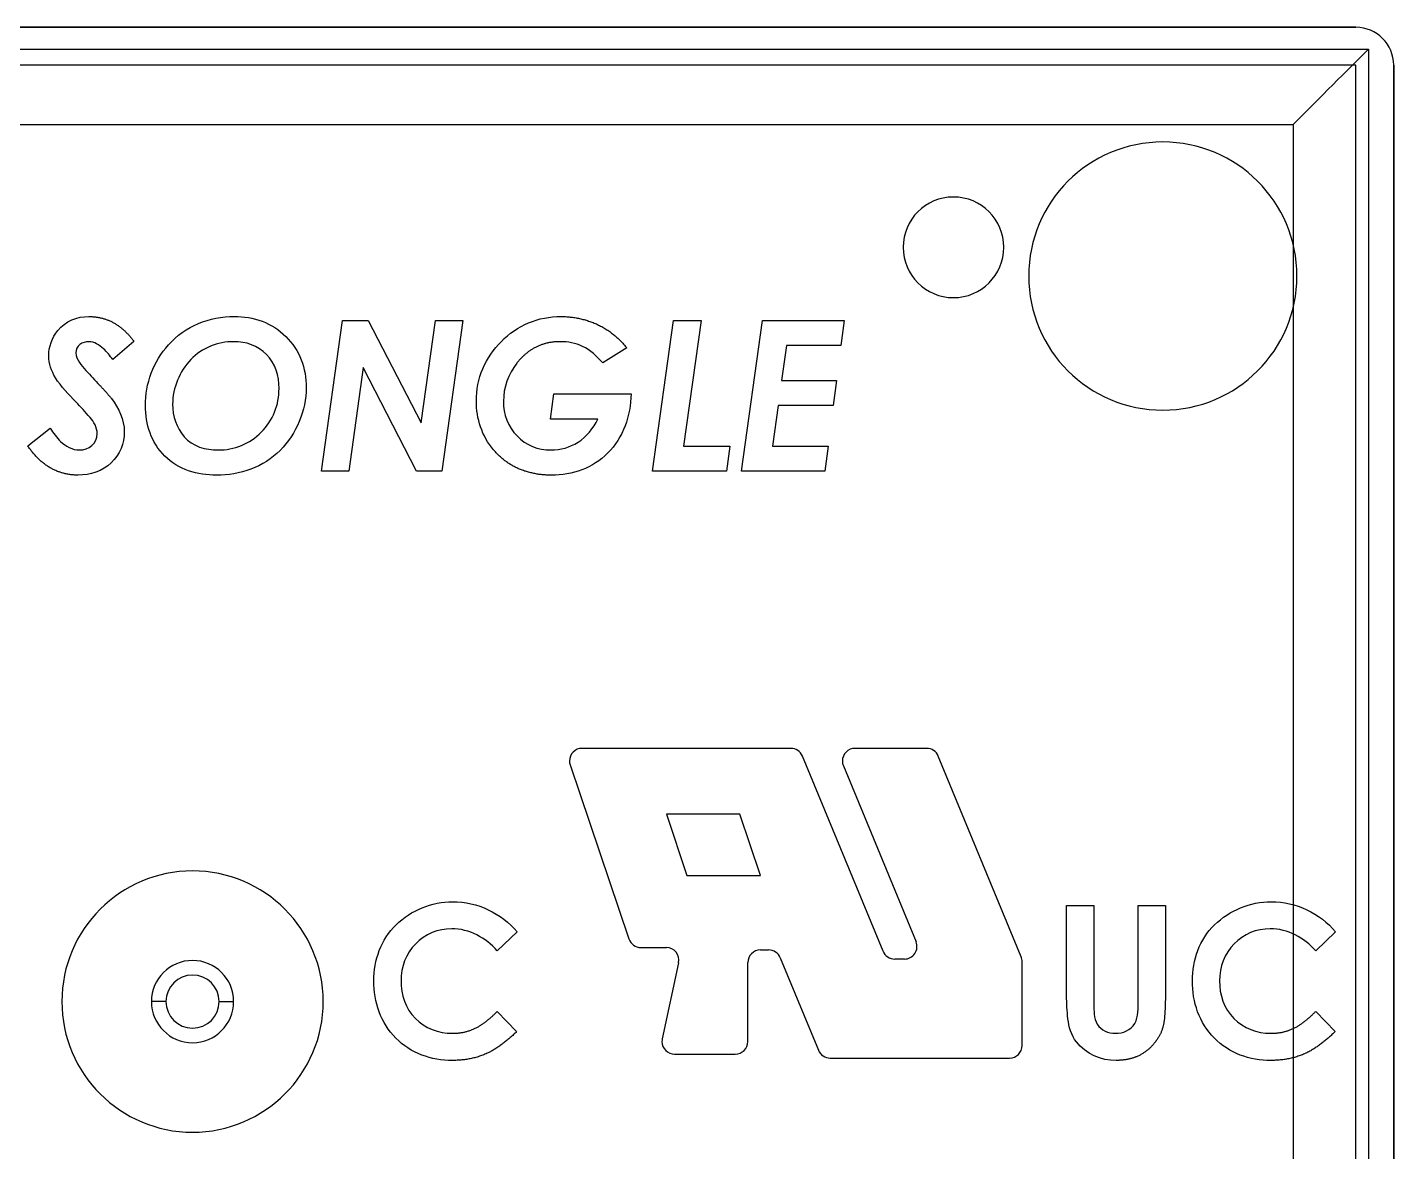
# Model space of a CAD drawing. Header units: millimetres. Extents: x -9.6 to 9.6, y -7.8 to 7.8.
# Drawn here: x -1.31 to 9.55, y -1.19 to 7.75 of the extents above; entities that cross this region are included whole.
import ezdxf

# ---------------------------------------------------------------- set-up
doc = ezdxf.new("R2010")
doc.units = ezdxf.units.MM
doc.layers.add('Part__Feature003', color=7, linetype='CONTINUOUS')
doc.layers.add('Part__Feature005', color=7, linetype='CONTINUOUS')

msp = doc.modelspace()

# ---------------------------------------------------------------- linework, layer by layer
at = {"layer": 'Part__Feature003'}
for p, q in [((5.65, 6, -5), (5.65, 6)), ((5.65, 6, -5), (5.65, 6)), ((6.45, 6, -5), (6.45, 6)), ((6.45, 6, -5), (6.45, 6))]:
    msp.add_line(p, q, dxfattribs=at)
for centre, start, end in [((6.05, 6, -5), 0, 180), ((6.05, 6), 0, 180), ((6.05, 6, -5), 0, 180), ((6.05, 6), 0, 180), ((6.05, 6, -5), 180, 0), ((6.05, 6), 180, 0), ((6.05, 6, -5), 180, 0), ((6.05, 6), 180, 0)]:
    msp.add_arc(centre, 0.4, start, end, dxfattribs=at)
at = {"layer": 'Part__Feature005'}
for p, q in [((9.25, 7.75), (-9.25, 7.75)), ((-9.25, 7.75, 15), (9.25, 7.75, 15)), ((9.25, 7.75), (-9.25, 7.75)), ((-9.25, 7.75, 15), (9.25, 7.75, 15)), ((9.25, 7.75, 15), (9.25, 7.75)), ((9.25, 7.75, 15), (9.25, 7.75)), ((-9.3503, 7.57697), (9.3503, 7.57697)), ((-9.3503, 7.57697), (9.3503, 7.57697)), ((9.3503, 7.57697), (9.3503, -7.57697)), ((9.3503, 7.57697), (9.3503, -7.57697)), ((9.25, 7.45, 15.3), (-9.25, 7.45, 15.3)), ((9.25, 7.45, 15.3), (-9.25, 7.45, 15.3)), ((9.25, -7.45, 15.3), (9.25, 7.45, 15.3)), ((9.25, -7.45, 15.3), (9.25, 7.45, 15.3)), ((9.55, 7.45, 15), (9.55, -7.45, 15)), ((9.55, -7.45), (9.55, 7.45)), ((9.55, 7.45), (9.55, 7.45, 15)), ((9.55, -7.45), (9.55, 7.45)), ((9.55, 7.45), (9.55, 7.45, 15)), ((9.55, 7.45, 15), (9.55, -7.45, 15)), ((-8.7503, 6.97697, 0.2), (8.7503, 6.97697, 0.2)), ((-8.7503, 6.97697, 0.2), (8.7503, 6.97697, 0.2)), ((8.7503, 6.97697, 0.2), (8.7503, -6.97697, 0.2)), ((8.7503, 6.97697, 0.2), (8.7503, -6.97697, 0.2)), ((6.6479, 5.7713, 14.8), (6.6479, 5.7713, 15.3)), ((6.6479, 5.7713, 14.8), (6.6479, 5.7713, 15.3)), ((8.78094, 5.7713, 14.8), (8.78094, 5.7713, 15.3)), ((8.78094, 5.7713, 14.8), (8.78094, 5.7713, 15.3)), ((1.02416, 4.21864, 15.3), (1.19291, 5.41864, 15.3)), ((1.02416, 4.21864, 15.3), (1.19291, 5.41864, 15.3)), ((1.19291, 5.41864, 15.3), (1.39508, 5.41864, 15.3)), ((1.19291, 5.41864, 15.3), (1.39508, 5.41864, 15.3)), ((1.39508, 5.41864, 15.3), (1.8184, 4.60278, 15.3)), ((1.39508, 5.41864, 15.3), (1.8184, 4.60278, 15.3)), ((1.8184, 4.60278, 15.3), (1.93282, 5.41864, 15.3)), ((1.8184, 4.60278, 15.3), (1.93282, 5.41864, 15.3)), ((1.93282, 5.41864, 15.3), (2.15013, 5.41864, 15.3)), ((1.93282, 5.41864, 15.3), (2.15013, 5.41864, 15.3)), ((2.15013, 5.41864, 15.3), (1.9821, 4.21864, 15.3)), ((2.15013, 5.41864, 15.3), (1.9821, 4.21864, 15.3)), ((3.65686, 4.21864, 15.3), (3.82513, 5.41864, 15.3)), ((3.65686, 4.21864, 15.3), (3.82513, 5.41864, 15.3)), ((3.82513, 5.41864, 15.3), (4.04267, 5.41864, 15.3)), ((3.82513, 5.41864, 15.3), (4.04267, 5.41864, 15.3)), ((4.04267, 5.41864, 15.3), (3.90229, 4.41864, 15.3)), ((4.04267, 5.41864, 15.3), (3.90229, 4.41864, 15.3)), ((4.36455, 4.21864, 15.3), (4.53282, 5.41864, 15.3)), ((4.36455, 4.21864, 15.3), (4.53282, 5.41864, 15.3)), ((4.53282, 5.41864, 15.3), (5.17993, 5.41864, 15.3)), ((4.53282, 5.41864, 15.3), (5.17993, 5.41864, 15.3)), ((5.17993, 5.41864, 15.3), (5.15469, 5.21864, 15.3)), ((5.17993, 5.41864, 15.3), (5.15469, 5.21864, 15.3)), ((-0.466941, 5.25181, 15.3), (-0.633768, 5.10638, 15.3)), ((-0.466941, 5.25181, 15.3), (-0.633768, 5.10638, 15.3)), ((4.72224, 5.21864, 15.3), (4.6833, 4.94172, 15.3)), ((4.72224, 5.21864, 15.3), (4.6833, 4.94172, 15.3)), ((5.15469, 5.21864, 15.3), (4.72224, 5.21864, 15.3)), ((5.15469, 5.21864, 15.3), (4.72224, 5.21864, 15.3)), ((3.45205, 5.19989, 15.3), (3.26094, 5.08018, 15.3)), ((3.45205, 5.19989, 15.3), (3.26094, 5.08018, 15.3)), ((1.35686, 5.0434, 15.3), (1.24147, 4.21864, 15.3)), ((1.35686, 5.0434, 15.3), (1.24147, 4.21864, 15.3)), ((1.78162, 4.21864, 15.3), (1.35686, 5.0434, 15.3)), ((1.78162, 4.21864, 15.3), (1.35686, 5.0434, 15.3)), ((4.6833, 4.94172, 15.3), (5.11984, 4.94172, 15.3)), ((4.6833, 4.94172, 15.3), (5.11984, 4.94172, 15.3)), ((5.11984, 4.94172, 15.3), (5.09436, 4.74172, 15.3)), ((5.11984, 4.94172, 15.3), (5.09436, 4.74172, 15.3)), ((2.84484, 4.63403, 15.3), (2.87224, 4.83403, 15.3)), ((2.84484, 4.63403, 15.3), (2.87224, 4.83403, 15.3)), ((2.87224, 4.83403, 15.3), (3.48763, 4.83403, 15.3)), ((2.87224, 4.83403, 15.3), (3.48763, 4.83403, 15.3)), ((4.65517, 4.74172, 15.3), (4.60998, 4.41864, 15.3)), ((4.65517, 4.74172, 15.3), (4.60998, 4.41864, 15.3)), ((5.09436, 4.74172, 15.3), (4.65517, 4.74172, 15.3)), ((5.09436, 4.74172, 15.3), (4.65517, 4.74172, 15.3)), ((3.22368, 4.63403, 15.3), (2.84484, 4.63403, 15.3)), ((3.22368, 4.63403, 15.3), (2.84484, 4.63403, 15.3)), ((-1.30925, 4.42056, 15.3), (-1.1316, 4.56023, 15.3)), ((-1.30925, 4.42056, 15.3), (-1.1316, 4.56023, 15.3)), ((3.90229, 4.41864, 15.3), (4.27224, 4.41864, 15.3)), ((3.90229, 4.41864, 15.3), (4.27224, 4.41864, 15.3)), ((4.27224, 4.41864, 15.3), (4.24628, 4.21864, 15.3)), ((4.27224, 4.41864, 15.3), (4.24628, 4.21864, 15.3)), ((4.60998, 4.41864, 15.3), (5.05373, 4.41864, 15.3)), ((4.60998, 4.41864, 15.3), (5.05373, 4.41864, 15.3)), ((5.05373, 4.41864, 15.3), (5.02849, 4.21864, 15.3)), ((5.05373, 4.41864, 15.3), (5.02849, 4.21864, 15.3)), ((1.24147, 4.21864, 15.3), (1.02416, 4.21864, 15.3)), ((1.24147, 4.21864, 15.3), (1.02416, 4.21864, 15.3)), ((1.9821, 4.21864, 15.3), (1.78162, 4.21864, 15.3)), ((1.9821, 4.21864, 15.3), (1.78162, 4.21864, 15.3)), ((4.24628, 4.21864, 15.3), (3.65686, 4.21864, 15.3)), ((4.24628, 4.21864, 15.3), (3.65686, 4.21864, 15.3)), ((5.02849, 4.21864, 15.3), (4.36455, 4.21864, 15.3)), ((5.02849, 4.21864, 15.3), (4.36455, 4.21864, 15.3)), ((4.75695, 2.01448, 15.3), (3.097, 2.01448, 15.3)), ((4.75695, 2.01448, 15.4), (3.097, 2.01448, 15.4)), ((4.75695, 2.01448, 15.3), (3.097, 2.01448, 15.3)), ((3.097, 2.01448, 15.4), (3.097, 2.01448, 15.3)), ((4.75695, 2.01448, 15.4), (3.097, 2.01448, 15.4)), ((3.097, 2.01448, 15.4), (3.097, 2.01448, 15.3)), ((4.75695, 2.01448, 15.4), (4.75695, 2.01448, 15.3)), ((4.75695, 2.01448, 15.4), (4.75695, 2.01448, 15.3)), ((5.8368, 2.01448, 15.3), (5.26687, 2.01448, 15.3)), ((5.8368, 2.01448, 15.4), (5.26687, 2.01448, 15.4)), ((5.26687, 2.01448, 15.4), (5.26687, 2.01448, 15.3)), ((5.8368, 2.01448, 15.3), (5.26687, 2.01448, 15.3)), ((5.26687, 2.01448, 15.4), (5.26687, 2.01448, 15.3)), ((5.8368, 2.01448, 15.4), (5.26687, 2.01448, 15.4)), ((5.8368, 2.01448, 15.4), (5.8368, 2.01448, 15.3)), ((5.8368, 2.01448, 15.4), (5.8368, 2.01448, 15.3)), ((2.997, 1.91448, 15.4), (2.997, 1.91448, 15.3)), ((2.997, 1.91448, 15.4), (2.997, 1.91448, 15.3)), ((3.00225, 1.8825, 15.4), (3.00225, 1.8825, 15.3)), ((3.00225, 1.8825, 15.3), (3.46944, 0.498096, 15.3)), ((3.00225, 1.8825, 15.4), (3.46944, 0.498096, 15.4)), ((3.00225, 1.8825, 15.3), (3.46944, 0.498096, 15.3)), ((3.00225, 1.8825, 15.4), (3.46944, 0.498096, 15.4)), ((3.00225, 1.8825, 15.4), (3.00225, 1.8825, 15.3)), ((5.49027, 0.400033, 15.3), (4.84938, 1.95263, 15.3)), ((5.49027, 0.400033, 15.4), (4.84938, 1.95263, 15.4)), ((5.49027, 0.400033, 15.3), (4.84938, 1.95263, 15.3)), ((4.84938, 1.95263, 15.4), (4.84938, 1.95263, 15.3)), ((5.49027, 0.400033, 15.4), (4.84938, 1.95263, 15.4)), ((4.84938, 1.95263, 15.4), (4.84938, 1.95263, 15.3)), ((5.16687, 1.91448, 15.4), (5.16687, 1.91448, 15.3)), ((5.16687, 1.91448, 15.4), (5.16687, 1.91448, 15.3)), ((5.17443, 1.87632, 15.4), (5.17443, 1.87632, 15.3)), ((5.17443, 1.87632, 15.3), (5.75232, 0.476344, 15.3)), ((5.17443, 1.87632, 15.4), (5.75232, 0.476344, 15.4)), ((5.17443, 1.87632, 15.3), (5.75232, 0.476344, 15.3)), ((5.17443, 1.87632, 15.4), (5.75232, 0.476344, 15.4)), ((5.17443, 1.87632, 15.4), (5.17443, 1.87632, 15.3)), ((6.58808, 0.356516, 15.3), (5.92923, 1.95263, 15.3)), ((6.58808, 0.356516, 15.4), (5.92923, 1.95263, 15.4)), ((6.58808, 0.356516, 15.3), (5.92923, 1.95263, 15.3)), ((5.92923, 1.95263, 15.4), (5.92923, 1.95263, 15.3)), ((6.58808, 0.356516, 15.4), (5.92923, 1.95263, 15.4)), ((5.92923, 1.95263, 15.4), (5.92923, 1.95263, 15.3)), ((3.76704, 1.49028, 15.4), (3.93112, 1.00407, 15.4)), ((4.3509, 1.49028, 15.4), (3.76704, 1.49028, 15.4)), ((4.3509, 1.49028, 15.3), (3.76704, 1.49028, 15.3)), ((4.3509, 1.49028, 15.4), (3.76704, 1.49028, 15.4)), ((3.76704, 1.49028, 15.4), (3.76704, 1.49028, 15.3)), ((3.76704, 1.49028, 15.3), (3.93112, 1.00407, 15.3)), ((3.76704, 1.49028, 15.4), (3.76704, 1.49028, 15.3)), ((3.76704, 1.49028, 15.4), (3.93112, 1.00407, 15.4)), ((4.3509, 1.49028, 15.3), (3.76704, 1.49028, 15.3)), ((3.76704, 1.49028, 15.3), (3.93112, 1.00407, 15.3)), ((4.51498, 1.00407, 15.4), (4.3509, 1.49028, 15.4)), ((4.51498, 1.00407, 15.3), (4.3509, 1.49028, 15.3)), ((4.51498, 1.00407, 15.4), (4.3509, 1.49028, 15.4)), ((4.3509, 1.49028, 15.4), (4.3509, 1.49028, 15.3)), ((4.3509, 1.49028, 15.4), (4.3509, 1.49028, 15.3)), ((4.51498, 1.00407, 15.3), (4.3509, 1.49028, 15.3)), ((3.93112, 1.00407, 15.4), (4.51498, 1.00407, 15.4)), ((3.93112, 1.00407, 15.4), (3.93112, 1.00407, 15.3)), ((3.93112, 1.00407, 15.3), (4.51498, 1.00407, 15.3)), ((3.93112, 1.00407, 15.4), (3.93112, 1.00407, 15.3)), ((3.93112, 1.00407, 15.4), (4.51498, 1.00407, 15.4)), ((3.93112, 1.00407, 15.3), (4.51498, 1.00407, 15.3)), ((4.51498, 1.00407, 15.4), (4.51498, 1.00407, 15.3)), ((4.51498, 1.00407, 15.4), (4.51498, 1.00407, 15.3)), ((6.95, 0.047323, 15.3), (6.95, 0.763188, 15.3)), ((6.95, 0.763188, 15.3), (7.16538, 0.763188, 15.3)), ((6.95, 0.047323, 15.3), (6.95, 0.763188, 15.3)), ((6.95, 0.763188, 15.3), (7.16538, 0.763188, 15.3)), ((7.16538, 0.763188, 15.3), (7.16538, -0.017581, 15.3)), ((7.16538, 0.763188, 15.3), (7.16538, -0.017581, 15.3)), ((7.51923, 0.011025, 15.3), (7.51923, 0.763188, 15.3)), ((7.51923, 0.763188, 15.3), (7.73462, 0.763188, 15.3)), ((7.51923, 0.763188, 15.3), (7.73462, 0.763188, 15.3)), ((7.51923, 0.011025, 15.3), (7.51923, 0.763188, 15.3)), ((7.73462, 0.763188, 15.3), (7.73462, 0.047323, 15.3)), ((7.73462, 0.763188, 15.3), (7.73462, 0.047323, 15.3)), ((2.58077, 0.555015, 15.3), (2.42284, 0.404053, 15.3)), ((2.58077, 0.555015, 15.3), (2.42284, 0.404053, 15.3)), ((9.08846, 0.555015, 15.3), (8.93053, 0.404053, 15.3)), ((9.08846, 0.555015, 15.3), (8.93053, 0.404053, 15.3)), ((3.46944, 0.498096, 15.4), (3.46944, 0.498096, 15.3)), ((3.46944, 0.498096, 15.4), (3.46944, 0.498096, 15.3)), ((5.75232, 0.476344, 15.4), (5.75232, 0.476344, 15.3)), ((5.75232, 0.476344, 15.4), (5.75232, 0.476344, 15.3)), ((3.56419, 0.430071, 15.3), (3.76704, 0.430071, 15.3)), ((3.56419, 0.430071, 15.4), (3.76704, 0.430071, 15.4)), ((3.56419, 0.430071, 15.4), (3.56419, 0.430071, 15.3)), ((3.56419, 0.430071, 15.3), (3.76704, 0.430071, 15.3)), ((3.56419, 0.430071, 15.4), (3.76704, 0.430071, 15.4)), ((3.56419, 0.430071, 15.4), (3.56419, 0.430071, 15.3)), ((3.76704, 0.430071, 15.4), (3.76704, 0.430071, 15.3)), ((3.76704, 0.430071, 15.4), (3.76704, 0.430071, 15.3)), ((4.51498, 0.410432, 15.3), (4.58045, 0.410432, 15.3)), ((4.51498, 0.410432, 15.4), (4.58045, 0.410432, 15.4)), ((4.51498, 0.410432, 15.4), (4.51498, 0.410432, 15.3)), ((4.51498, 0.410432, 15.3), (4.58045, 0.410432, 15.3)), ((4.51498, 0.410432, 15.4), (4.58045, 0.410432, 15.4)), ((4.51498, 0.410432, 15.4), (4.51498, 0.410432, 15.3)), ((4.58045, 0.410432, 15.4), (4.58045, 0.410432, 15.3)), ((4.58045, 0.410432, 15.4), (4.58045, 0.410432, 15.3)), ((4.67288, 0.348588, 15.3), (4.97655, -0.387088, 15.3)), ((4.67288, 0.348588, 15.4), (4.97655, -0.387088, 15.4)), ((4.67288, 0.348588, 15.4), (4.67288, 0.348588, 15.3)), ((4.67288, 0.348588, 15.3), (4.97655, -0.387088, 15.3)), ((4.67288, 0.348588, 15.4), (4.97655, -0.387088, 15.4)), ((4.67288, 0.348588, 15.4), (4.67288, 0.348588, 15.3)), ((5.49027, 0.400033, 15.4), (5.49027, 0.400033, 15.3)), ((5.49027, 0.400033, 15.4), (5.49027, 0.400033, 15.3)), ((5.65988, 0.338188, 15.3), (5.5827, 0.338188, 15.3)), ((5.65988, 0.338188, 15.4), (5.5827, 0.338188, 15.4)), ((5.65988, 0.338188, 15.3), (5.5827, 0.338188, 15.3)), ((5.5827, 0.338188, 15.4), (5.5827, 0.338188, 15.3)), ((5.65988, 0.338188, 15.4), (5.5827, 0.338188, 15.4)), ((5.5827, 0.338188, 15.4), (5.5827, 0.338188, 15.3)), ((5.65988, 0.338188, 15.4), (5.65988, 0.338188, 15.3)), ((5.65988, 0.338188, 15.4), (5.65988, 0.338188, 15.3)), ((6.58808, 0.356516, 15.4), (6.58808, 0.356516, 15.3)), ((6.58808, 0.356516, 15.4), (6.58808, 0.356516, 15.3)), ((3.86481, 0.309081, 15.3), (3.73473, -0.296809, 15.3)), ((3.86481, 0.309081, 15.4), (3.73473, -0.296809, 15.4)), ((3.86481, 0.309081, 15.3), (3.73473, -0.296809, 15.3)), ((3.86481, 0.309081, 15.4), (3.73473, -0.296809, 15.4)), ((3.86481, 0.309081, 15.4), (3.86481, 0.309081, 15.3)), ((3.86481, 0.309081, 15.4), (3.86481, 0.309081, 15.3)), ((4.41498, -0.3178, 15.3), (4.41498, 0.310432, 15.3)), ((4.41498, -0.3178, 15.4), (4.41498, 0.310432, 15.4)), ((4.41498, -0.3178, 15.3), (4.41498, 0.310432, 15.3)), ((4.41498, 0.310432, 15.4), (4.41498, 0.310432, 15.3)), ((4.41498, -0.3178, 15.4), (4.41498, 0.310432, 15.4)), ((4.41498, 0.310432, 15.4), (4.41498, 0.310432, 15.3)), ((6.59564, -0.348933, 15.3), (6.59564, 0.318361, 15.3)), ((6.59564, -0.348933, 15.4), (6.59564, 0.318361, 15.4)), ((6.59564, -0.348933, 15.3), (6.59564, 0.318361, 15.3)), ((6.59564, 0.318361, 15.4), (6.59564, 0.318361, 15.3)), ((6.59564, -0.348933, 15.4), (6.59564, 0.318361, 15.4)), ((6.59564, 0.318361, 15.4), (6.59564, 0.318361, 15.3)), ((-1.03897, 0, 14.8), (-1.03897, 0, 15.3)), ((-1.03897, 0, 14.8), (-1.03897, 0, 15.3)), ((-0.2115, 0, 14.3), (-0.326934, 0, 14.8)), ((-0.2115, 0, 14.3), (-0.326934, 0, 14.8)), ((0.2115, 0, 14.3), (0.326934, 0, 14.8)), ((0.2115, 0, 14.3), (0.326934, 0, 14.8)), ((1.03897, 0, 14.8), (1.03897, 0, 15.3)), ((1.03897, 0, 14.8), (1.03897, 0, 15.3)), ((2.42284, -0.077677, 15.3), (2.57596, -0.238495, 15.3)), ((2.42284, -0.077677, 15.3), (2.57596, -0.238495, 15.3)), ((8.93053, -0.077677, 15.3), (9.08365, -0.238495, 15.3)), ((8.93053, -0.077677, 15.3), (9.08365, -0.238495, 15.3)), ((3.7325, -0.3178, 15.4), (3.7325, -0.3178, 15.3)), ((3.7325, -0.3178, 15.4), (3.7325, -0.3178, 15.3)), ((3.73473, -0.296809, 15.4), (3.73473, -0.296809, 15.3)), ((3.73473, -0.296809, 15.4), (3.73473, -0.296809, 15.3)), ((4.41498, -0.3178, 15.4), (4.41498, -0.3178, 15.3)), ((4.41498, -0.3178, 15.4), (4.41498, -0.3178, 15.3)), ((3.8325, -0.4178, 15.4), (3.8325, -0.4178, 15.3)), ((3.8325, -0.4178, 15.3), (4.31498, -0.4178, 15.3)), ((3.8325, -0.4178, 15.4), (4.31498, -0.4178, 15.4)), ((3.8325, -0.4178, 15.3), (4.31498, -0.4178, 15.3)), ((3.8325, -0.4178, 15.4), (4.31498, -0.4178, 15.4)), ((3.8325, -0.4178, 15.4), (3.8325, -0.4178, 15.3)), ((4.31498, -0.4178, 15.4), (4.31498, -0.4178, 15.3)), ((4.31498, -0.4178, 15.4), (4.31498, -0.4178, 15.3)), ((4.97655, -0.387088, 15.4), (4.97655, -0.387088, 15.3)), ((4.97655, -0.387088, 15.4), (4.97655, -0.387088, 15.3)), ((6.59564, -0.348933, 15.4), (6.59564, -0.348933, 15.3)), ((6.59564, -0.348933, 15.4), (6.59564, -0.348933, 15.3)), ((5.06899, -0.448933, 15.3), (6.49564, -0.448933, 15.3)), ((5.06899, -0.448933, 15.4), (6.49564, -0.448933, 15.4)), ((5.06899, -0.448933, 15.4), (5.06899, -0.448933, 15.3)), ((5.06899, -0.448933, 15.3), (6.49564, -0.448933, 15.3)), ((5.06899, -0.448933, 15.4), (6.49564, -0.448933, 15.4)), ((5.06899, -0.448933, 15.4), (5.06899, -0.448933, 15.3)), ((6.49564, -0.448933, 15.4), (6.49564, -0.448933, 15.3)), ((6.49564, -0.448933, 15.4), (6.49564, -0.448933, 15.3))]:
    msp.add_line(p, q, dxfattribs=at)
for centre, radius, start, end in [((9.25, 7.45, 15), 0.3, 0, 0), ((9.25, 7.45, 15), 0.3, 0, 0), ((9.25, 7.45), 0.3, 0, 90), ((9.25, 7.45, 15), 0.3, 0, 90), ((9.25, 7.45), 0.3, 0, 90), ((9.25, 7.45, 15), 0.3, 0, 90), ((9.25, 7.45, 15), 0.3, 0, 90), ((9.25, 7.45, 15), 0.3, 0, 90), ((7.71442, 5.7713, 15.3), 1.06652, 0, 180), ((7.71442, 5.7713, 15.3), 1.06652, 0, 180), ((7.71442, 5.7713, 14.8), 1.06652, 0, 180), ((7.71442, 5.7713, 14.8), 1.06652, 0, 180), ((7.71442, 5.7713, 15.3), 1.06652, 180, 0), ((7.71442, 5.7713, 14.8), 1.06652, 180, 0), ((7.71442, 5.7713, 15.3), 1.06652, 180, 0), ((7.71442, 5.7713, 14.8), 1.06652, 180, 0), ((3.097, 1.91448, 15.3), 0.1, 90, 180), ((3.097, 1.91448, 15.4), 0.1, 90, 180), ((3.097, 1.91448, 15.4), 0.1, 90, 180), ((3.097, 1.91448, 15.3), 0.1, 90, 180), ((4.75695, 1.91448, 15.3), 0.1, 22.4299, 90), ((4.75695, 1.91448, 15.4), 0.1, 22.4299, 90), ((4.75695, 1.91448, 15.3), 0.1, 22.4299, 90), ((4.75695, 1.91448, 15.4), 0.1, 22.4299, 90), ((5.26687, 1.91448, 15.3), 0.1, 90, 180), ((5.26687, 1.91448, 15.4), 0.1, 90, 180), ((5.26687, 1.91448, 15.4), 0.1, 90, 180), ((5.26687, 1.91448, 15.3), 0.1, 90, 180), ((5.8368, 1.91448, 15.3), 0.1, 22.4299, 90), ((5.8368, 1.91448, 15.4), 0.1, 22.4299, 90), ((5.8368, 1.91448, 15.3), 0.1, 22.4299, 90), ((5.8368, 1.91448, 15.4), 0.1, 22.4299, 90), ((3.097, 1.91448, 15.4), 0.1, 180, -161.352), ((3.097, 1.91448, 15.3), 0.1, 180, -161.352), ((3.097, 1.91448, 15.3), 0.1, 180, -161.352), ((3.097, 1.91448, 15.4), 0.1, 180, -161.352), ((5.26687, 1.91448, 15.4), 0.1, 180, -157.57), ((5.26687, 1.91448, 15.3), 0.1, 180, -157.57), ((5.26687, 1.91448, 15.3), 0.1, 180, -157.57), ((5.26687, 1.91448, 15.4), 0.1, 180, -157.57), ((0, 0, 15.3), 1.03897, 0, 180), ((0, 0, 15.3), 1.03897, 0, 180), ((0, 0, 14.8), 1.03897, 0, 180), ((0, 0, 14.8), 1.03897, 0, 180), ((3.56419, 0.530071, 15.3), 0.1, -161.352, -90), ((3.56419, 0.530071, 15.4), 0.1, -161.352, -90), ((3.56419, 0.530071, 15.3), 0.1, -161.352, -90), ((3.56419, 0.530071, 15.4), 0.1, -161.352, -90), ((5.65988, 0.438188, 15.3), 0.1, -90, 22.4299), ((5.65988, 0.438188, 15.4), 0.1, -90, 22.4299), ((5.65988, 0.438188, 15.4), 0.1, -90, 22.4299), ((5.65988, 0.438188, 15.3), 0.1, -90, 22.4299), ((0, 0, 14.8), 0.326934, 0, 180), ((0, 0, 14.8), 0.326934, 0, 180), ((3.76704, 0.330071, 15.3), 0.1, -12.1168, 90), ((3.76704, 0.330071, 15.4), 0.1, -12.1168, 90), ((3.76704, 0.330071, 15.4), 0.1, -12.1168, 90), ((3.76704, 0.330071, 15.3), 0.1, -12.1168, 90), ((4.51498, 0.310432, 15.3), 0.1, 90, 180), ((4.51498, 0.310432, 15.4), 0.1, 90, 180), ((4.51498, 0.310432, 15.4), 0.1, 90, 180), ((4.51498, 0.310432, 15.3), 0.1, 90, 180), ((4.58045, 0.310432, 15.3), 0.1, 22.4299, 90), ((4.58045, 0.310432, 15.4), 0.1, 22.4299, 90), ((4.58045, 0.310432, 15.4), 0.1, 22.4299, 90), ((4.58045, 0.310432, 15.3), 0.1, 22.4299, 90), ((5.5827, 0.438188, 15.3), 0.1, -157.57, -90), ((5.5827, 0.438188, 15.4), 0.1, -157.57, -90), ((5.5827, 0.438188, 15.4), 0.1, -157.57, -90), ((5.5827, 0.438188, 15.3), 0.1, -157.57, -90), ((6.49564, 0.318361, 15.3), 0.1, 0, 22.4299), ((6.49564, 0.318361, 15.4), 0.1, 0, 22.4299), ((6.49564, 0.318361, 15.3), 0.1, 0, 22.4299), ((6.49564, 0.318361, 15.4), 0.1, 0, 22.4299), ((0, 0, 14.3), 0.2115, 0, 180), ((0, 0, 14.3), 0.2115, 0, 180), ((0, 0, 15.3), 1.03897, 180, 0), ((0, 0, 14.8), 1.03897, 180, 0), ((0, 0, 15.3), 1.03897, 180, 0), ((0, 0, 14.8), 1.03897, 180, 0), ((0, 0, 14.8), 0.326934, 180, 0), ((0, 0, 14.8), 0.326934, 180, 0), ((0, 0, 14.3), 0.2115, 180, 0), ((0, 0, 14.3), 0.2115, 180, 0), ((3.8325, -0.3178, 15.3), 0.1, 167.883, 180), ((3.8325, -0.3178, 15.4), 0.1, 167.883, 180), ((3.8325, -0.3178, 15.4), 0.1, 167.883, 180), ((3.8325, -0.3178, 15.3), 0.1, 167.883, 180), ((3.8325, -0.3178, 15.4), 0.1, 180, -90), ((3.8325, -0.3178, 15.3), 0.1, 180, -90), ((3.8325, -0.3178, 15.3), 0.1, 180, -90), ((3.8325, -0.3178, 15.4), 0.1, 180, -90), ((4.31498, -0.3178, 15.3), 0.1, -90, 0), ((4.31498, -0.3178, 15.4), 0.1, -90, 0), ((4.31498, -0.3178, 15.3), 0.1, -90, 0), ((4.31498, -0.3178, 15.4), 0.1, -90, 0), ((5.06899, -0.348933, 15.3), 0.1, -157.57, -90), ((5.06899, -0.348933, 15.4), 0.1, -157.57, -90), ((5.06899, -0.348933, 15.3), 0.1, -157.57, -90), ((5.06899, -0.348933, 15.4), 0.1, -157.57, -90), ((6.49564, -0.348933, 15.3), 0.1, -90, 0), ((6.49564, -0.348933, 15.4), 0.1, -90, 0), ((6.49564, -0.348933, 15.3), 0.1, -90, 0), ((6.49564, -0.348933, 15.4), 0.1, -90, 0)]:
    msp.add_arc(centre, radius, start, end, dxfattribs=at)
for points, degree in [([(8.7503, 6.97697, 0.2), (8.96141, 7.18808, 0.201483), (9.1823, 7.40897, 0.127855), (9.3503, 7.57697)], 3), ([(8.7503, 6.97697, 0.2), (8.96141, 7.18808, 0.201483), (9.1823, 7.40897, 0.127855), (9.3503, 7.57697)], 3), ([(-1.07055, 5.33787, 15.3), (-1.01238, 5.41236, 15.3), (-0.917378, 5.45161, 15.3), (-0.823912, 5.44941, 15.3)], 3), ([(-1.07055, 5.33787, 15.3), (-1.01238, 5.41236, 15.3), (-0.917378, 5.45161, 15.3), (-0.823912, 5.44941, 15.3)], 3), ([(-0.190499, 5.22393, 15.3), (-0.060973, 5.37294, 15.3), (0.136451, 5.45311, 15.3), (0.332578, 5.44941, 15.3)], 3), ([(-0.190499, 5.22393, 15.3), (-0.060973, 5.37294, 15.3), (0.136451, 5.45311, 15.3), (0.332578, 5.44941, 15.3)], 3), ([(-1.14314, 5.13619, 15.3), (-1.14389, 5.20931, 15.3), (-1.11723, 5.28175, 15.3), (-1.07055, 5.33787, 15.3)], 3), ([(-1.14314, 5.13619, 15.3), (-1.14389, 5.20931, 15.3), (-1.11723, 5.28175, 15.3), (-1.07055, 5.33787, 15.3)], 3), ([(-0.825595, 5.24941, 15.3), (-0.875257, 5.25196, 15.3), (-0.928433, 5.21356, 15.3), (-0.927758, 5.16095, 15.3)], 3), ([(-0.825595, 5.24941, 15.3), (-0.875257, 5.25196, 15.3), (-0.928433, 5.21356, 15.3), (-0.927758, 5.16095, 15.3)], 3), ([(-0.373912, 4.7398, 15.3), (-0.37632, 4.91677, 15.3), (-0.31156, 5.09405, 15.3), (-0.190499, 5.22393, 15.3)], 3), ([(-0.373912, 4.7398, 15.3), (-0.37632, 4.91677, 15.3), (-0.31156, 5.09405, 15.3), (-0.190499, 5.22393, 15.3)], 3), ([(-1.0905, 4.96239, 15.3), (-1.122, 5.01477, 15.3), (-1.14296, 5.07457, 15.3), (-1.14314, 5.13619, 15.3)], 3), ([(-1.0905, 4.96239, 15.3), (-1.122, 5.01477, 15.3), (-1.14296, 5.07457, 15.3), (-1.14314, 5.13619, 15.3)], 3), ([(2.57801, 5.07778, 15.3), (2.51044, 4.9921, 15.3), (2.47121, 4.88409, 15.3), (2.47224, 4.77465, 15.3)], 3), ([(2.57801, 5.07778, 15.3), (2.51044, 4.9921, 15.3), (2.47121, 4.88409, 15.3), (2.47224, 4.77465, 15.3)], 3), ([(-0.926556, 4.76888, 15.3), (-0.984768, 4.83009, 15.3), (-1.04487, 4.89086, 15.3), (-1.0905, 4.96239, 15.3)], 3), ([(-0.926556, 4.76888, 15.3), (-0.984768, 4.83009, 15.3), (-1.04487, 4.89086, 15.3), (-1.0905, 4.96239, 15.3)], 3), ([(-0.739297, 4.90326, 15.3), (-0.68917, 4.85254, 15.3), (-0.644826, 4.79677, 15.3)], 2), ([(-0.739297, 4.90326, 15.3), (-0.68917, 4.85254, 15.3), (-0.644826, 4.79677, 15.3)], 2), ([(-0.644826, 4.79677, 15.3), (-0.586977, 4.72086, 15.3), (-0.542004, 4.62978, 15.3), (-0.543143, 4.53234, 15.3)], 3), ([(-0.644826, 4.79677, 15.3), (-0.586977, 4.72086, 15.3), (-0.542004, 4.62978, 15.3), (-0.543143, 4.53234, 15.3)], 3), ([(2.39243, 4.39028, 15.3), (2.30122, 4.49692, 15.3), (2.25528, 4.63772, 15.3), (2.25686, 4.7773, 15.3)], 3), ([(2.39243, 4.39028, 15.3), (2.30122, 4.49692, 15.3), (2.25528, 4.63772, 15.3), (2.25686, 4.7773, 15.3)], 3), ([(-0.899393, 4.38787, 15.3), (-0.828099, 4.38472, 15.3), (-0.756531, 4.44378, 15.3), (-0.758528, 4.51768, 15.3)], 3), ([(-0.899393, 4.38787, 15.3), (-0.828099, 4.38472, 15.3), (-0.756531, 4.44378, 15.3), (-0.758528, 4.51768, 15.3)], 3), ([(2.06875, 0.793957, 15.3), (2.26352, 0.79482, 15.3), (2.45585, 0.704168, 15.3), (2.58077, 0.555015, 15.3)], 3), ([(2.06875, 0.793957, 15.3), (2.26352, 0.79482, 15.3), (2.45585, 0.704168, 15.3), (2.58077, 0.555015, 15.3)], 3), ([(8.57644, 0.793957, 15.3), (8.77121, 0.79482, 15.3), (8.96354, 0.704168, 15.3), (9.08846, 0.555015, 15.3)], 3), ([(8.57644, 0.793957, 15.3), (8.77121, 0.79482, 15.3), (8.96354, 0.704168, 15.3), (9.08846, 0.555015, 15.3)], 3), ([(2.42284, 0.404053, 15.3), (2.33128, 0.506412, 15.3), (2.20059, 0.581077, 15.3), (2.06034, 0.578573, 15.3)], 3), ([(2.42284, 0.404053, 15.3), (2.33128, 0.506412, 15.3), (2.20059, 0.581077, 15.3), (2.06034, 0.578573, 15.3)], 3), ([(8.93053, 0.404053, 15.3), (8.83898, 0.506412, 15.3), (8.70828, 0.581077, 15.3), (8.56803, 0.578573, 15.3)], 3), ([(8.93053, 0.404053, 15.3), (8.83898, 0.506412, 15.3), (8.70828, 0.581077, 15.3), (8.56803, 0.578573, 15.3)], 3)]:
    msp.add_open_spline(points, degree=degree, dxfattribs=at)
for points, degree, knots in [([(-0.823912, 5.44941, 15.3), (-0.719623, 5.44977, 15.3), (-0.627999, 5.40013, 15.3), (-0.531361, 5.34369, 15.3), (-0.466941, 5.25181, 15.3)], 2, [0, 0, 0, 0.48055, 0.48055, 1, 1, 1]), ([(-0.823912, 5.44941, 15.3), (-0.719623, 5.44977, 15.3), (-0.627999, 5.40013, 15.3), (-0.531361, 5.34369, 15.3), (-0.466941, 5.25181, 15.3)], 2, [0, 0, 0, 0.48055, 0.48055, 1, 1, 1]), ([(0.332578, 5.44941, 15.3), (0.482694, 5.45193, 15.3), (0.635527, 5.39819, 15.3), (0.741713, 5.29004, 15.3), (0.850572, 5.18632, 15.3), (0.905504, 5.0349, 15.3), (0.903011, 4.88595, 15.3)], 3, [0, 0, 0, 0, 0.502038, 0.502038, 0.502038, 1, 1, 1, 1]), ([(0.332578, 5.44941, 15.3), (0.482694, 5.45193, 15.3), (0.635527, 5.39819, 15.3), (0.741713, 5.29004, 15.3), (0.850572, 5.18632, 15.3), (0.905504, 5.0349, 15.3), (0.903011, 4.88595, 15.3)], 3, [0, 0, 0, 0, 0.502038, 0.502038, 0.502038, 1, 1, 1, 1]), ([(2.25686, 4.7773, 15.3), (2.25397, 4.95382, 15.3), (2.32912, 5.12753, 15.3), (2.45541, 5.25013, 15.3), (2.57765, 5.37721, 15.3), (2.75177, 5.45228, 15.3), (2.92849, 5.44941, 15.3)], 3, [0, 0, 0, 0, 0.499684, 0.499684, 0.499684, 1, 1, 1, 1]), ([(2.25686, 4.7773, 15.3), (2.25397, 4.95382, 15.3), (2.32912, 5.12753, 15.3), (2.45541, 5.25013, 15.3), (2.57765, 5.37721, 15.3), (2.75177, 5.45228, 15.3), (2.92849, 5.44941, 15.3)], 3, [0, 0, 0, 0, 0.499684, 0.499684, 0.499684, 1, 1, 1, 1]), ([(2.92849, 5.44941, 15.3), (3.0809, 5.44923, 15.3), (3.2196, 5.38595, 15.3), (3.35735, 5.32013, 15.3), (3.45205, 5.19989, 15.3)], 2, [0, 0, 0, 0.499873, 0.499873, 1, 1, 1]), ([(2.92849, 5.44941, 15.3), (3.0809, 5.44923, 15.3), (3.2196, 5.38595, 15.3), (3.35735, 5.32013, 15.3), (3.45205, 5.19989, 15.3)], 2, [0, 0, 0, 0.499873, 0.499873, 1, 1, 1]), ([(-0.633768, 5.10638, 15.3), (-0.656064, 5.13788, 15.3), (-0.681145, 5.16697, 15.3), (-0.709008, 5.19364, 15.3), (-0.741291, 5.2225, 15.3), (-0.780601, 5.24925, 15.3), (-0.825595, 5.24941, 15.3)], 3, [0, 0, 0, 0, 0.466266, 0.466266, 0.466266, 1, 1, 1, 1]), ([(-0.633768, 5.10638, 15.3), (-0.656064, 5.13788, 15.3), (-0.681145, 5.16697, 15.3), (-0.709008, 5.19364, 15.3), (-0.741291, 5.2225, 15.3), (-0.780601, 5.24925, 15.3), (-0.825595, 5.24941, 15.3)], 3, [0, 0, 0, 0, 0.466266, 0.466266, 0.466266, 1, 1, 1, 1]), ([(0.32753, 5.24941, 15.3), (0.20084, 5.2506, 15.3), (0.073388, 5.19982, 15.3), (-0.013576, 5.10686, 15.3), (-0.102733, 5.01157, 15.3), (-0.158873, 4.88289, 15.3), (-0.158528, 4.75157, 15.3)], 3, [0, 0, 0, 0, 0.491849, 0.491849, 0.491849, 1, 1, 1, 1]), ([(0.32753, 5.24941, 15.3), (0.20084, 5.2506, 15.3), (0.073388, 5.19982, 15.3), (-0.013576, 5.10686, 15.3), (-0.102733, 5.01157, 15.3), (-0.158873, 4.88289, 15.3), (-0.158528, 4.75157, 15.3)], 3, [0, 0, 0, 0, 0.491849, 0.491849, 0.491849, 1, 1, 1, 1]), ([(0.687626, 4.87754, 15.3), (0.688966, 4.97548, 15.3), (0.658892, 5.0774, 15.3), (0.588107, 5.14773, 15.3), (0.521457, 5.21818, 15.3), (0.423087, 5.25092, 15.3), (0.32753, 5.24941, 15.3)], 3, [0, 0, 0, 0, 0.506825, 0.506825, 0.506825, 1, 1, 1, 1]), ([(0.687626, 4.87754, 15.3), (0.688966, 4.97548, 15.3), (0.658892, 5.0774, 15.3), (0.588107, 5.14773, 15.3), (0.521457, 5.21818, 15.3), (0.423087, 5.25092, 15.3), (0.32753, 5.24941, 15.3)], 3, [0, 0, 0, 0, 0.506825, 0.506825, 0.506825, 1, 1, 1, 1]), ([(2.92416, 5.24941, 15.3), (2.82272, 5.25034, 15.3), (2.73138, 5.20662, 15.3), (2.64027, 5.15953, 15.3), (2.57801, 5.07778, 15.3)], 2, [0, 0, 0, 0.496571, 0.496571, 1, 1, 1]), ([(2.92416, 5.24941, 15.3), (2.82272, 5.25034, 15.3), (2.73138, 5.20662, 15.3), (2.64027, 5.15953, 15.3), (2.57801, 5.07778, 15.3)], 2, [0, 0, 0, 0.496571, 0.496571, 1, 1, 1]), ([(3.26094, 5.08018, 15.3), (3.21458, 5.13199, 15.3), (3.16324, 5.18165, 15.3), (3.09989, 5.21215, 15.3), (3.0442, 5.23775, 15.3), (2.98562, 5.25017, 15.3), (2.92416, 5.24941, 15.3)], 3, [0, 0, 0, 0, 0.536419, 0.536419, 0.536419, 1, 1, 1, 1]), ([(3.26094, 5.08018, 15.3), (3.21458, 5.13199, 15.3), (3.16324, 5.18165, 15.3), (3.09989, 5.21215, 15.3), (3.0442, 5.23775, 15.3), (2.98562, 5.25017, 15.3), (2.92416, 5.24941, 15.3)], 3, [0, 0, 0, 0, 0.536419, 0.536419, 0.536419, 1, 1, 1, 1]), ([(-0.927758, 5.16095, 15.3), (-0.925759, 5.10348, 15.3), (-0.882398, 5.0605, 15.3), (-0.84723, 5.0196, 15.3), (-0.811252, 4.98082, 15.3), (-0.775274, 4.94204, 15.3), (-0.739297, 4.90326, 15.3)], 3, [0, 0, 0, 0, 0.511467, 0.511467, 0.511467, 1, 1, 1, 1]), ([(-0.927758, 5.16095, 15.3), (-0.925759, 5.10348, 15.3), (-0.882398, 5.0605, 15.3), (-0.84723, 5.0196, 15.3), (-0.811252, 4.98082, 15.3), (-0.775274, 4.94204, 15.3), (-0.739297, 4.90326, 15.3)], 3, [0, 0, 0, 0, 0.511467, 0.511467, 0.511467, 1, 1, 1, 1]), ([(0.903011, 4.88595, 15.3), (0.904179, 4.7003, 15.3), (0.826353, 4.51693, 15.3), (0.69652, 4.38499, 15.3), (0.565371, 4.25071, 15.3), (0.375631, 4.18543, 15.3), (0.19003, 4.18787, 15.3)], 3, [0, 0, 0, 0, 0.498805, 0.498805, 0.498805, 1, 1, 1, 1]), ([(0.903011, 4.88595, 15.3), (0.904179, 4.7003, 15.3), (0.826353, 4.51693, 15.3), (0.69652, 4.38499, 15.3), (0.565371, 4.25071, 15.3), (0.375631, 4.18543, 15.3), (0.19003, 4.18787, 15.3)], 3, [0, 0, 0, 0, 0.498805, 0.498805, 0.498805, 1, 1, 1, 1]), ([(0.20253, 4.38787, 15.3), (0.330404, 4.38566, 15.3), (0.457541, 4.43822, 15.3), (0.54604, 4.53066, 15.3), (0.638471, 4.62053, 15.3), (0.689677, 4.74894, 15.3), (0.687626, 4.87754, 15.3)], 3, [0, 0, 0, 0, 0.49837, 0.49837, 0.49837, 1, 1, 1, 1]), ([(0.20253, 4.38787, 15.3), (0.330404, 4.38566, 15.3), (0.457541, 4.43822, 15.3), (0.54604, 4.53066, 15.3), (0.638471, 4.62053, 15.3), (0.689677, 4.74894, 15.3), (0.687626, 4.87754, 15.3)], 3, [0, 0, 0, 0, 0.49837, 0.49837, 0.49837, 1, 1, 1, 1]), ([(3.48763, 4.83403, 15.3), (3.48169, 4.66202, 15.3), (3.42511, 4.48505, 15.3), (3.29989, 4.36239, 15.3), (3.18494, 4.2439, 15.3), (3.01837, 4.18513, 15.3), (2.85493, 4.18787, 15.3)], 3, [0, 0, 0, 0, 0.514205, 0.514205, 0.514205, 1, 1, 1, 1]), ([(3.48763, 4.83403, 15.3), (3.48169, 4.66202, 15.3), (3.42511, 4.48505, 15.3), (3.29989, 4.36239, 15.3), (3.18494, 4.2439, 15.3), (3.01837, 4.18513, 15.3), (2.85493, 4.18787, 15.3)], 3, [0, 0, 0, 0, 0.514205, 0.514205, 0.514205, 1, 1, 1, 1]), ([(-0.758528, 4.51768, 15.3), (-0.758219, 4.56678, 15.3), (-0.784281, 4.61125, 15.3), (-0.815258, 4.64749, 15.3), (-0.850814, 4.68936, 15.3), (-0.887914, 4.72982, 15.3), (-0.926556, 4.76888, 15.3)], 3, [0, 0, 0, 0, 0.467573, 0.467573, 0.467573, 1, 1, 1, 1]), ([(-0.758528, 4.51768, 15.3), (-0.758219, 4.56678, 15.3), (-0.784281, 4.61125, 15.3), (-0.815258, 4.64749, 15.3), (-0.850814, 4.68936, 15.3), (-0.887914, 4.72982, 15.3), (-0.926556, 4.76888, 15.3)], 3, [0, 0, 0, 0, 0.467573, 0.467573, 0.467573, 1, 1, 1, 1]), ([(0.19003, 4.18787, 15.3), (0.041159, 4.1862, 15.3), (-0.114039, 4.23158, 15.3), (-0.220547, 4.3398, 15.3), (-0.327744, 4.44257, 15.3), (-0.375837, 4.59376, 15.3), (-0.373912, 4.7398, 15.3)], 3, [0, 0, 0, 0, 0.50519, 0.50519, 0.50519, 1, 1, 1, 1]), ([(0.19003, 4.18787, 15.3), (0.041159, 4.1862, 15.3), (-0.114039, 4.23158, 15.3), (-0.220547, 4.3398, 15.3), (-0.327744, 4.44257, 15.3), (-0.375837, 4.59376, 15.3), (-0.373912, 4.7398, 15.3)], 3, [0, 0, 0, 0, 0.50519, 0.50519, 0.50519, 1, 1, 1, 1]), ([(-0.158528, 4.75157, 15.3), (-0.159761, 4.65816, 15.3), (-0.128541, 4.56349, 15.3), (-0.065499, 4.49364, 15.3), (0.000168, 4.41685, 15.3), (0.10438, 4.38662, 15.3), (0.20253, 4.38787, 15.3)], 3, [0, 0, 0, 0, 0.485432, 0.485432, 0.485432, 1, 1, 1, 1]), ([(-0.158528, 4.75157, 15.3), (-0.159761, 4.65816, 15.3), (-0.128541, 4.56349, 15.3), (-0.065499, 4.49364, 15.3), (0.000168, 4.41685, 15.3), (0.10438, 4.38662, 15.3), (0.20253, 4.38787, 15.3)], 3, [0, 0, 0, 0, 0.485432, 0.485432, 0.485432, 1, 1, 1, 1]), ([(2.47224, 4.77465, 15.3), (2.47061, 4.67322, 15.3), (2.50859, 4.57094, 15.3), (2.58114, 4.49917, 15.3), (2.64978, 4.42643, 15.3), (2.74944, 4.38611, 15.3), (2.84916, 4.38787, 15.3)], 3, [0, 0, 0, 0, 0.504711, 0.504711, 0.504711, 1, 1, 1, 1]), ([(2.47224, 4.77465, 15.3), (2.47061, 4.67322, 15.3), (2.50859, 4.57094, 15.3), (2.58114, 4.49917, 15.3), (2.64978, 4.42643, 15.3), (2.74944, 4.38611, 15.3), (2.84916, 4.38787, 15.3)], 3, [0, 0, 0, 0, 0.504711, 0.504711, 0.504711, 1, 1, 1, 1]), ([(2.84916, 4.38787, 15.3), (2.927, 4.38764, 15.3), (2.99887, 4.40815, 15.3), (3.06479, 4.44941, 15.3), (3.1348, 4.49337, 15.3), (3.18704, 4.5608, 15.3), (3.22368, 4.63403, 15.3)], 3, [0, 0, 0, 0, 0.479655, 0.479655, 0.479655, 1, 1, 1, 1]), ([(2.84916, 4.38787, 15.3), (2.927, 4.38764, 15.3), (2.99887, 4.40815, 15.3), (3.06479, 4.44941, 15.3), (3.1348, 4.49337, 15.3), (3.18704, 4.5608, 15.3), (3.22368, 4.63403, 15.3)], 3, [0, 0, 0, 0, 0.479655, 0.479655, 0.479655, 1, 1, 1, 1]), ([(-1.1316, 4.56023, 15.3), (-1.1083, 4.52174, 15.3), (-1.08066, 4.48673, 15.3), (-1.04867, 4.45518, 15.3), (-1.00867, 4.41681, 15.3), (-0.956135, 4.38741, 15.3), (-0.899393, 4.38787, 15.3)], 3, [0, 0, 0, 0, 0.444414, 0.444414, 0.444414, 1, 1, 1, 1]), ([(-1.1316, 4.56023, 15.3), (-1.1083, 4.52174, 15.3), (-1.08066, 4.48673, 15.3), (-1.04867, 4.45518, 15.3), (-1.00867, 4.41681, 15.3), (-0.956135, 4.38741, 15.3), (-0.899393, 4.38787, 15.3)], 3, [0, 0, 0, 0, 0.444414, 0.444414, 0.444414, 1, 1, 1, 1]), ([(-0.543143, 4.53234, 15.3), (-0.541548, 4.44079, 15.3), (-0.578793, 4.34947, 15.3), (-0.646028, 4.28691, 15.3), (-0.715173, 4.21838, 15.3), (-0.813894, 4.18655, 15.3), (-0.90997, 4.18787, 15.3)], 3, [0, 0, 0, 0, 0.486298, 0.486298, 0.486298, 1, 1, 1, 1]), ([(-0.543143, 4.53234, 15.3), (-0.541548, 4.44079, 15.3), (-0.578793, 4.34947, 15.3), (-0.646028, 4.28691, 15.3), (-0.715173, 4.21838, 15.3), (-0.813894, 4.18655, 15.3), (-0.90997, 4.18787, 15.3)], 3, [0, 0, 0, 0, 0.486298, 0.486298, 0.486298, 1, 1, 1, 1]), ([(-0.90997, 4.18787, 15.3), (-1.02902, 4.1872, 15.3), (-1.13233, 4.24605, 15.3), (-1.2406, 4.31292, 15.3), (-1.30925, 4.42056, 15.3)], 2, [0, 0, 0, 0.481252, 0.481252, 1, 1, 1]), ([(-0.90997, 4.18787, 15.3), (-1.02902, 4.1872, 15.3), (-1.13233, 4.24605, 15.3), (-1.2406, 4.31292, 15.3), (-1.30925, 4.42056, 15.3)], 2, [0, 0, 0, 0.481252, 0.481252, 1, 1, 1]), ([(2.85493, 4.18787, 15.3), (2.71821, 4.18586, 15.3), (2.59243, 4.23859, 15.3), (2.47453, 4.29067, 15.3), (2.39243, 4.39028, 15.3)], 2, [0, 0, 0, 0.515262, 0.515262, 1, 1, 1]), ([(2.85493, 4.18787, 15.3), (2.71821, 4.18586, 15.3), (2.59243, 4.23859, 15.3), (2.47453, 4.29067, 15.3), (2.39243, 4.39028, 15.3)], 2, [0, 0, 0, 0.515262, 0.515262, 1, 1, 1]), ([(1.44231, 0.165111, 15.3), (1.44006, 0.328743, 15.3), (1.49948, 0.495467, 15.3), (1.61827, 0.610303, 15.3), (1.73723, 0.726552, 15.3), (1.90199, 0.795496, 15.3), (2.06875, 0.793957, 15.3)], 3, [0, 0, 0, 0, 0.496512, 0.496512, 0.496512, 1, 1, 1, 1]), ([(1.44231, 0.165111, 15.3), (1.44006, 0.328743, 15.3), (1.49948, 0.495467, 15.3), (1.61827, 0.610303, 15.3), (1.73723, 0.726552, 15.3), (1.90199, 0.795496, 15.3), (2.06875, 0.793957, 15.3)], 3, [0, 0, 0, 0, 0.496512, 0.496512, 0.496512, 1, 1, 1, 1]), ([(7.95, 0.165111, 15.3), (7.94775, 0.328743, 15.3), (8.00717, 0.495467, 15.3), (8.12596, 0.610303, 15.3), (8.24492, 0.726552, 15.3), (8.40968, 0.795496, 15.3), (8.57644, 0.793957, 15.3)], 3, [0, 0, 0, 0, 0.496512, 0.496512, 0.496512, 1, 1, 1, 1]), ([(7.95, 0.165111, 15.3), (7.94775, 0.328743, 15.3), (8.00717, 0.495467, 15.3), (8.12596, 0.610303, 15.3), (8.24492, 0.726552, 15.3), (8.40968, 0.795496, 15.3), (8.57644, 0.793957, 15.3)], 3, [0, 0, 0, 0, 0.496512, 0.496512, 0.496512, 1, 1, 1, 1]), ([(2.06034, 0.578573, 15.3), (1.95375, 0.58035, 15.3), (1.84728, 0.537221, 15.3), (1.77404, 0.459342, 15.3), (1.69663, 0.382793, 15.3), (1.65603, 0.273818, 15.3), (1.65769, 0.165592, 15.3)], 3, [0, 0, 0, 0, 0.495782, 0.495782, 0.495782, 1, 1, 1, 1]), ([(2.06034, 0.578573, 15.3), (1.95375, 0.58035, 15.3), (1.84728, 0.537221, 15.3), (1.77404, 0.459342, 15.3), (1.69663, 0.382793, 15.3), (1.65603, 0.273818, 15.3), (1.65769, 0.165592, 15.3)], 3, [0, 0, 0, 0, 0.495782, 0.495782, 0.495782, 1, 1, 1, 1]), ([(8.56803, 0.578573, 15.3), (8.46144, 0.58035, 15.3), (8.35497, 0.537221, 15.3), (8.28173, 0.459342, 15.3), (8.20432, 0.382793, 15.3), (8.16372, 0.273818, 15.3), (8.16538, 0.165592, 15.3)], 3, [0, 0, 0, 0, 0.495782, 0.495782, 0.495782, 1, 1, 1, 1]), ([(8.56803, 0.578573, 15.3), (8.46144, 0.58035, 15.3), (8.35497, 0.537221, 15.3), (8.28173, 0.459342, 15.3), (8.20432, 0.382793, 15.3), (8.16372, 0.273818, 15.3), (8.16538, 0.165592, 15.3)], 3, [0, 0, 0, 0, 0.495782, 0.495782, 0.495782, 1, 1, 1, 1]), ([(2.06538, -0.467581, 15.3), (1.90033, -0.470196, 15.3), (1.7319, -0.410854, 15.3), (1.61683, -0.289937, 15.3), (1.49706, -0.171655, 15.3), (1.4398, -0.001215, 15.3), (1.44231, 0.165111, 15.3)], 3, [0, 0, 0, 0, 0.497779, 0.497779, 0.497779, 1, 1, 1, 1]), ([(2.06538, -0.467581, 15.3), (1.90033, -0.470196, 15.3), (1.7319, -0.410854, 15.3), (1.61683, -0.289937, 15.3), (1.49706, -0.171655, 15.3), (1.4398, -0.001215, 15.3), (1.44231, 0.165111, 15.3)], 3, [0, 0, 0, 0, 0.497779, 0.497779, 0.497779, 1, 1, 1, 1]), ([(1.65769, 0.165592, 15.3), (1.6563, 0.056152, 15.3), (1.69342, -0.056027, 15.3), (1.77139, -0.134649, 15.3), (1.8476, -0.211971, 15.3), (1.95635, -0.253556, 15.3), (2.06442, -0.252197, 15.3)], 3, [0, 0, 0, 0, 0.504012, 0.504012, 0.504012, 1, 1, 1, 1]), ([(1.65769, 0.165592, 15.3), (1.6563, 0.056152, 15.3), (1.69342, -0.056027, 15.3), (1.77139, -0.134649, 15.3), (1.8476, -0.211971, 15.3), (1.95635, -0.253556, 15.3), (2.06442, -0.252197, 15.3)], 3, [0, 0, 0, 0, 0.504012, 0.504012, 0.504012, 1, 1, 1, 1]), ([(8.57308, -0.467581, 15.3), (8.40802, -0.470196, 15.3), (8.23959, -0.410854, 15.3), (8.12452, -0.289937, 15.3), (8.00475, -0.171655, 15.3), (7.94749, -0.001215, 15.3), (7.95, 0.165111, 15.3)], 3, [0, 0, 0, 0, 0.497779, 0.497779, 0.497779, 1, 1, 1, 1]), ([(8.57308, -0.467581, 15.3), (8.40802, -0.470196, 15.3), (8.23959, -0.410854, 15.3), (8.12452, -0.289937, 15.3), (8.00475, -0.171655, 15.3), (7.94749, -0.001215, 15.3), (7.95, 0.165111, 15.3)], 3, [0, 0, 0, 0, 0.497779, 0.497779, 0.497779, 1, 1, 1, 1]), ([(8.16538, 0.165592, 15.3), (8.16399, 0.056152, 15.3), (8.20111, -0.056027, 15.3), (8.27909, -0.134649, 15.3), (8.3553, -0.211971, 15.3), (8.46405, -0.253556, 15.3), (8.57212, -0.252197, 15.3)], 3, [0, 0, 0, 0, 0.504012, 0.504012, 0.504012, 1, 1, 1, 1]), ([(8.16538, 0.165592, 15.3), (8.16399, 0.056152, 15.3), (8.20111, -0.056027, 15.3), (8.27909, -0.134649, 15.3), (8.3553, -0.211971, 15.3), (8.46405, -0.253556, 15.3), (8.57212, -0.252197, 15.3)], 3, [0, 0, 0, 0, 0.504012, 0.504012, 0.504012, 1, 1, 1, 1]), ([(7.34303, -0.467581, 15.3), (7.22275, -0.470289, 15.3), (7.10112, -0.417453, 15.3), (7.02764, -0.320947, 15.3), (6.98591, -0.26832, 15.3), (6.9678, -0.201731, 15.3), (6.9601, -0.136091, 15.3), (6.95274, -0.075196, 15.3), (6.94937, -0.014058, 15.3), (6.95, 0.047323, 15.3)], 3, [0, 0, 0, 0, 0.484853, 0.484853, 0.484853, 0.75284, 0.75284, 0.75284, 1, 1, 1, 1]), ([(7.34303, -0.467581, 15.3), (7.22275, -0.470289, 15.3), (7.10112, -0.417453, 15.3), (7.02764, -0.320947, 15.3), (6.98591, -0.26832, 15.3), (6.9678, -0.201731, 15.3), (6.9601, -0.136091, 15.3), (6.95274, -0.075196, 15.3), (6.94937, -0.014058, 15.3), (6.95, 0.047323, 15.3)], 3, [0, 0, 0, 0, 0.484853, 0.484853, 0.484853, 0.75284, 0.75284, 0.75284, 1, 1, 1, 1]), ([(7.33822, -0.252197, 15.3), (7.39806, -0.253665, 15.3), (7.46069, -0.226473, 15.3), (7.49231, -0.174072, 15.3), (7.52248, -0.117638, 15.3), (7.51688, -0.050886, 15.3), (7.51923, 0.011025, 15.3)], 3, [0, 0, 0, 0, 0.48865, 0.48865, 0.48865, 1, 1, 1, 1]), ([(7.33822, -0.252197, 15.3), (7.39806, -0.253665, 15.3), (7.46069, -0.226473, 15.3), (7.49231, -0.174072, 15.3), (7.52248, -0.117638, 15.3), (7.51688, -0.050886, 15.3), (7.51923, 0.011025, 15.3)], 3, [0, 0, 0, 0, 0.48865, 0.48865, 0.48865, 1, 1, 1, 1]), ([(7.73462, 0.047323, 15.3), (7.73553, -0.044365, 15.3), (7.72692, -0.13561, 15.3), (7.71963, -0.229643, 15.3), (7.66514, -0.306524, 15.3), (7.60631, -0.393011, 15.3), (7.51154, -0.436331, 15.3), (7.43056, -0.469012, 15.3), (7.34303, -0.467581, 15.3)], 2, [0, 0, 0, 0.246457, 0.246457, 0.493955, 0.493955, 0.767918, 0.767918, 1, 1, 1]), ([(7.73462, 0.047323, 15.3), (7.73553, -0.044365, 15.3), (7.72692, -0.13561, 15.3), (7.71963, -0.229643, 15.3), (7.66514, -0.306524, 15.3), (7.60631, -0.393011, 15.3), (7.51154, -0.436331, 15.3), (7.43056, -0.469012, 15.3), (7.34303, -0.467581, 15.3)], 2, [0, 0, 0, 0.246457, 0.246457, 0.493955, 0.493955, 0.767918, 0.767918, 1, 1, 1]), ([(2.06442, -0.252197, 15.3), (2.17063, -0.253195, 15.3), (2.26466, -0.20436, 15.3), (2.35273, -0.152438, 15.3), (2.42284, -0.077677, 15.3)], 2, [0, 0, 0, 0.505557, 0.505557, 1, 1, 1]), ([(2.06442, -0.252197, 15.3), (2.17063, -0.253195, 15.3), (2.26466, -0.20436, 15.3), (2.35273, -0.152438, 15.3), (2.42284, -0.077677, 15.3)], 2, [0, 0, 0, 0.505557, 0.505557, 1, 1, 1]), ([(7.16538, -0.017581, 15.3), (7.167, -0.072318, 15.3), (7.16469, -0.131297, 15.3), (7.19303, -0.180322, 15.3), (7.22326, -0.229416, 15.3), (7.28213, -0.253441, 15.3), (7.33822, -0.252197, 15.3)], 3, [0, 0, 0, 0, 0.496666, 0.496666, 0.496666, 1, 1, 1, 1]), ([(7.16538, -0.017581, 15.3), (7.167, -0.072318, 15.3), (7.16469, -0.131297, 15.3), (7.19303, -0.180322, 15.3), (7.22326, -0.229416, 15.3), (7.28213, -0.253441, 15.3), (7.33822, -0.252197, 15.3)], 3, [0, 0, 0, 0, 0.496666, 0.496666, 0.496666, 1, 1, 1, 1]), ([(8.57212, -0.252197, 15.3), (8.67832, -0.253195, 15.3), (8.77236, -0.20436, 15.3), (8.86042, -0.152438, 15.3), (8.93053, -0.077677, 15.3)], 2, [0, 0, 0, 0.505557, 0.505557, 1, 1, 1]), ([(8.57212, -0.252197, 15.3), (8.67832, -0.253195, 15.3), (8.77236, -0.20436, 15.3), (8.86042, -0.152438, 15.3), (8.93053, -0.077677, 15.3)], 2, [0, 0, 0, 0.505557, 0.505557, 1, 1, 1]), ([(2.57596, -0.238495, 15.3), (2.47982, -0.337762, 15.3), (2.35889, -0.403879, 15.3), (2.21995, -0.470418, 15.3), (2.06538, -0.467581, 15.3)], 2, [0, 0, 0, 0.474709, 0.474709, 1, 1, 1]), ([(2.57596, -0.238495, 15.3), (2.47982, -0.337762, 15.3), (2.35889, -0.403879, 15.3), (2.21995, -0.470418, 15.3), (2.06538, -0.467581, 15.3)], 2, [0, 0, 0, 0.474709, 0.474709, 1, 1, 1]), ([(9.08365, -0.238495, 15.3), (8.98751, -0.337762, 15.3), (8.86659, -0.403879, 15.3), (8.72764, -0.470418, 15.3), (8.57308, -0.467581, 15.3)], 2, [0, 0, 0, 0.474709, 0.474709, 1, 1, 1]), ([(9.08365, -0.238495, 15.3), (8.98751, -0.337762, 15.3), (8.86659, -0.403879, 15.3), (8.72764, -0.470418, 15.3), (8.57308, -0.467581, 15.3)], 2, [0, 0, 0, 0.474709, 0.474709, 1, 1, 1])]:
    msp.add_open_spline(points, degree=degree, knots=knots, dxfattribs=at)

doc.saveas('drawing.dxf')
